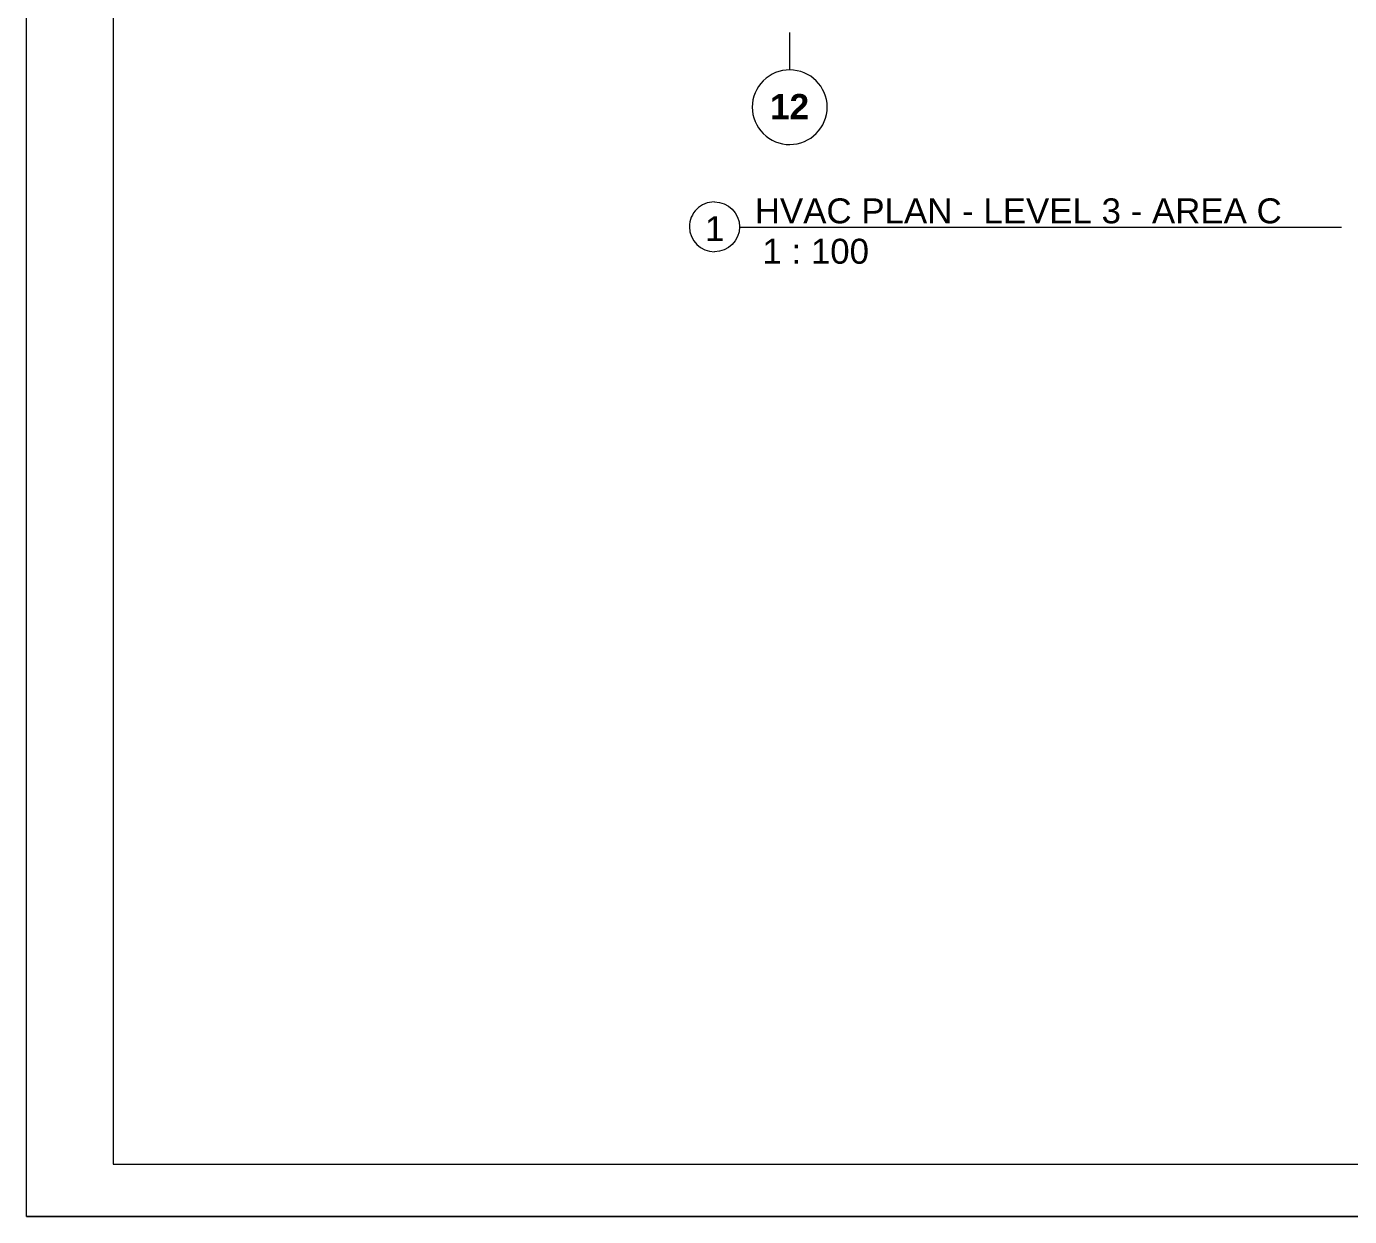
# Model space of a CAD drawing. Header units: metres. Extents: x -2 to 237, y -8 to 52.
# Drawn here: x -2.09 to 14.72, y -7.84 to 7.28 of the extents above; entities that cross this region are included whole.
import ezdxf

# ---------------------------------------------------------------- set-up
doc = ezdxf.new("R2010")
doc.units = ezdxf.units.M
doc.layers.get('0').update_dxf_attribs({"lineweight": 0})
doc.layers.add('PDF3_Geometry', color=7, linetype='Continuous', lineweight=0, true_color=0xaaaaaa)
doc.layers.add('PDF3_Text', color=7, linetype='Continuous', lineweight=0)
doc.layers.add('pie de plano', color=7, linetype='Continuous', lineweight=0)
doc.styles.add('PDF Helvetica', font='')
doc.styles.add('PDF Helvetica Bold', font='')
doc.styles.get('PDF Helvetica').set_extended_font_data('Helvetica')
doc.styles.get('PDF Helvetica Bold').set_extended_font_data('Helvetica', bold=True)

msp = doc.modelspace()

# ---------------------------------------------------------------- linework, layer by layer
at = {"lineweight": 0}
msp.add_lwpolyline([(6.651, 5.052, 0.418385), (6.334, 4.735, 0.412968), (6.651, 4.419)], format="xyb", dxfattribs=at)
msp.add_lwpolyline([(6.967, 4.731), (14.617, 4.731)], dxfattribs=at)
for points in [[(6.651, 5.052), (6.825, 5.052), (6.971, 4.914), (6.971, 4.735)], [(6.971, 4.735), (6.971, 4.561), (6.825, 4.419), (6.651, 4.419)]]:
    msp.add_open_spline(points, degree=3, dxfattribs=at)
at = {"layer": 'PDF3_Geometry', "lineweight": 0}
msp.add_lwpolyline([(7.604, 7.206), (7.604, 6.729)], dxfattribs=at)
msp.add_lwpolyline([(7.609, 6.729, 0.416651), (7.132, 6.257, 0.414718), (7.609, 5.781, 0.411104), (8.085, 6.257, 0.413032)], format="xyb", close=True, dxfattribs=at)
at = {"layer": 'pie de plano', "color": 7, "lineweight": 9}
msp.add_lwpolyline([(87.914, 52.159), (87.914, -7.842), (-2.09, -7.842), (-2.09, 52.159)], close=True, dxfattribs=at)
for points in [[(87.437, 51.348), (-0.99, 51.348), (-0.99, -7.177), (87.437, -7.177)], [(-2.09, -7.842), (87.914, -7.842)]]:
    msp.add_lwpolyline(points, dxfattribs=at)

# ---------------------------------------------------------------- texts
at = {"lineweight": 0, "attachment_point": 4, "style": 'PDF Helvetica'}
for s, insert, char_height in [('HVAC PLAN - LEVEL 3 - AREA C', (7.164, 4.936), 0.31711), ('1', (6.532, 4.712), 0.317), ('1 : 100', (7.261, 4.423), 0.3171)]:
    msp.add_mtext(s, dxfattribs=dict(at, insert=insert, char_height=char_height))
at = {"layer": 'PDF3_Text', "color": 253, "lineweight": 0, "true_color": 0xaaaaaa, "insert": (7.357, 6.263), "char_height": 0.3202, "attachment_point": 4, "style": 'PDF Helvetica Bold'}
msp.add_mtext('12', dxfattribs=at)

doc.saveas('drawing.dxf')
